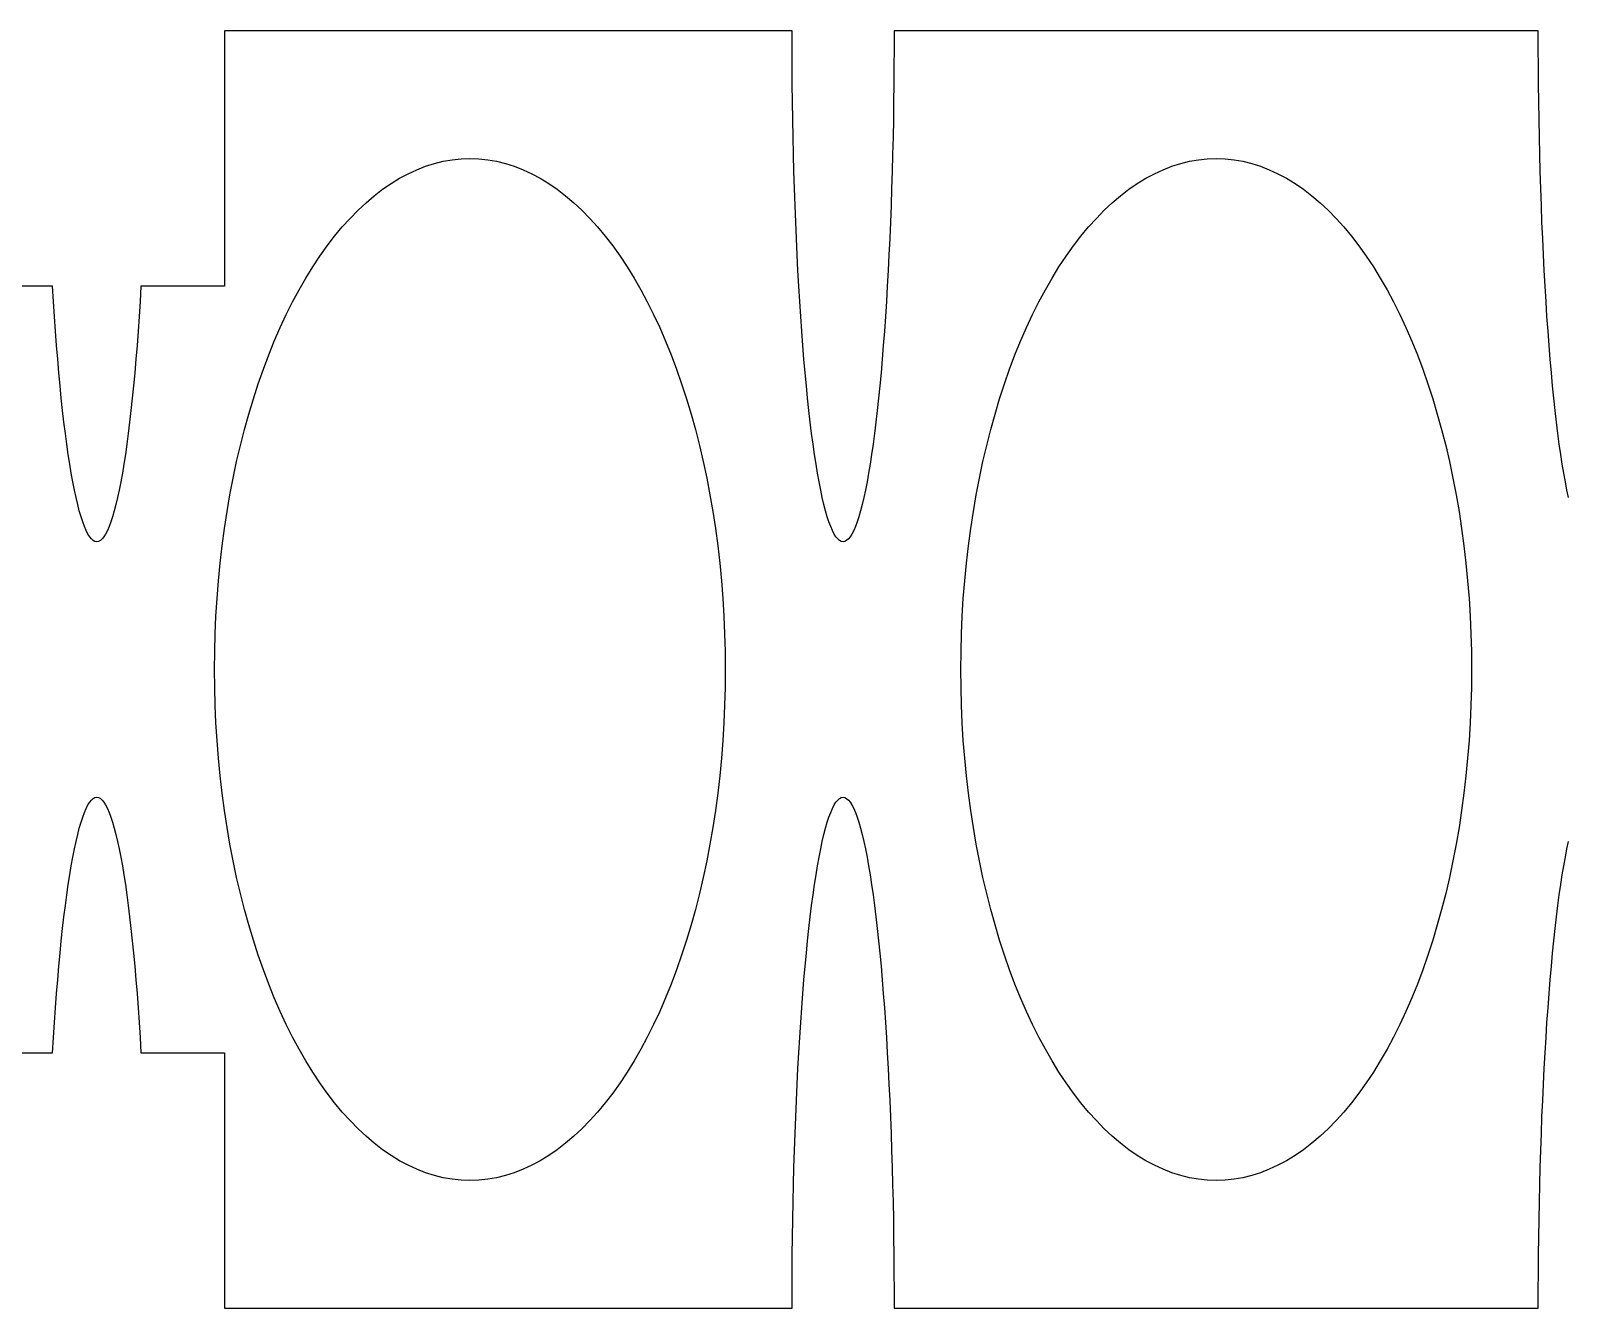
# Model space of a CAD drawing. Header units: metres. Extents: x -317 to 317, y -178 to -110.
# Drawn here: x -229.65 to -190.51, y -142.5 to -110 of the extents above; entities that cross this region are included whole.
import ezdxf

# ---------------------------------------------------------------- set-up
doc = ezdxf.new("R2010")
doc.units = ezdxf.units.M

msp = doc.modelspace()

# ---------------------------------------------------------------- linework, layer by layer
for p, q in [((-210.267, -110), (-224.714, -110)), ((-224.714, -110), (-224.714, -116.5)), ((-210.267, -110.454), (-210.267, -110)), ((-207.667, -110), (-207.668, -110.454)), ((-191.27, -110), (-207.667, -110)), ((-191.27, -110.454), (-191.27, -110)), ((-210.264, -110.907), (-210.267, -110.454)), ((-207.668, -110.454), (-207.671, -110.907)), ((-191.267, -110.907), (-191.27, -110.454)), ((-210.26, -111.359), (-210.264, -110.907)), ((-207.671, -110.907), (-207.674, -111.359)), ((-191.263, -111.359), (-191.267, -110.907)), ((-210.255, -111.809), (-210.26, -111.359)), ((-207.674, -111.359), (-207.68, -111.809)), ((-191.258, -111.809), (-191.263, -111.359)), ((-210.248, -112.257), (-210.255, -111.809)), ((-207.68, -111.809), (-207.687, -112.257)), ((-191.251, -112.257), (-191.258, -111.809)), ((-210.239, -112.703), (-210.248, -112.257)), ((-207.687, -112.257), (-207.696, -112.703)), ((-191.242, -112.703), (-191.251, -112.257)), ((-210.229, -113.145), (-210.239, -112.703)), ((-207.696, -112.703), (-207.706, -113.145)), ((-191.232, -113.145), (-191.242, -112.703)), ((-219.817, -113.534), (-219.595, -113.447)), ((-219.595, -113.447), (-219.37, -113.377)), ((-219.37, -113.377), (-219.145, -113.321)), ((-219.145, -113.321), (-218.919, -113.282)), ((-218.919, -113.282), (-218.693, -113.258)), ((-218.693, -113.258), (-218.466, -113.25)), ((-218.466, -113.25), (-218.239, -113.258)), ((-218.239, -113.258), (-218.012, -113.282)), ((-218.012, -113.282), (-217.786, -113.321)), ((-217.786, -113.321), (-217.561, -113.377)), ((-217.561, -113.377), (-217.337, -113.447)), ((-217.337, -113.447), (-217.114, -113.534)), ((-210.217, -113.583), (-210.229, -113.145)), ((-207.706, -113.145), (-207.718, -113.583)), ((-200.82, -113.534), (-200.598, -113.447)), ((-200.598, -113.447), (-200.373, -113.377)), ((-200.373, -113.377), (-200.148, -113.321)), ((-200.148, -113.321), (-199.922, -113.282)), ((-199.922, -113.282), (-199.696, -113.258)), ((-199.696, -113.258), (-199.469, -113.25)), ((-199.469, -113.25), (-199.242, -113.258)), ((-199.242, -113.258), (-199.015, -113.282)), ((-199.015, -113.282), (-198.789, -113.321)), ((-198.789, -113.321), (-198.564, -113.377)), ((-198.564, -113.377), (-198.34, -113.447)), ((-198.34, -113.447), (-198.117, -113.534)), ((-191.22, -113.583), (-191.232, -113.145)), ((-220.689, -114.034), (-220.474, -113.886)), ((-220.474, -113.886), (-220.258, -113.754)), ((-220.258, -113.754), (-220.038, -113.636)), ((-220.038, -113.636), (-219.817, -113.534)), ((-217.114, -113.534), (-216.893, -113.636)), ((-216.893, -113.636), (-216.674, -113.754)), ((-216.674, -113.754), (-216.457, -113.886)), ((-216.457, -113.886), (-216.243, -114.034)), ((-210.204, -114.017), (-210.217, -113.583)), ((-207.718, -113.583), (-207.731, -114.017)), ((-201.692, -114.034), (-201.477, -113.886)), ((-201.477, -113.886), (-201.26, -113.754)), ((-201.26, -113.754), (-201.041, -113.636)), ((-201.041, -113.636), (-200.82, -113.534)), ((-198.117, -113.534), (-197.896, -113.636)), ((-197.896, -113.636), (-197.677, -113.754)), ((-197.677, -113.754), (-197.46, -113.886)), ((-197.46, -113.886), (-197.246, -114.034)), ((-191.207, -114.017), (-191.22, -113.583)), ((-221.11, -114.374), (-220.901, -114.197)), ((-220.901, -114.197), (-220.689, -114.034)), ((-216.243, -114.034), (-216.031, -114.197)), ((-216.031, -114.197), (-215.822, -114.374)), ((-210.189, -114.446), (-210.204, -114.017)), ((-207.731, -114.017), (-207.746, -114.446)), ((-202.113, -114.374), (-201.904, -114.197)), ((-201.904, -114.197), (-201.692, -114.034)), ((-197.246, -114.034), (-197.034, -114.197)), ((-197.034, -114.197), (-196.825, -114.374)), ((-191.192, -114.446), (-191.207, -114.017)), ((-221.517, -114.772), (-221.315, -114.566)), ((-221.315, -114.566), (-221.11, -114.374)), ((-215.822, -114.374), (-215.616, -114.566)), ((-215.616, -114.566), (-215.414, -114.772)), ((-210.173, -114.87), (-210.189, -114.446)), ((-207.746, -114.446), (-207.762, -114.87)), ((-202.52, -114.772), (-202.318, -114.566)), ((-202.318, -114.566), (-202.113, -114.374)), ((-196.825, -114.374), (-196.619, -114.566)), ((-196.619, -114.566), (-196.417, -114.772)), ((-191.176, -114.87), (-191.192, -114.446)), ((-221.91, -115.225), (-221.716, -114.992)), ((-221.716, -114.992), (-221.517, -114.772)), ((-215.414, -114.772), (-215.216, -114.992)), ((-215.216, -114.992), (-215.021, -115.225)), ((-210.155, -115.288), (-210.173, -114.87)), ((-207.762, -114.87), (-207.78, -115.288)), ((-202.913, -115.225), (-202.719, -114.992)), ((-202.719, -114.992), (-202.52, -114.772)), ((-196.417, -114.772), (-196.219, -114.992)), ((-196.219, -114.992), (-196.024, -115.225)), ((-191.158, -115.288), (-191.176, -114.87)), ((-222.101, -115.473), (-221.91, -115.225)), ((-215.021, -115.225), (-214.831, -115.473)), ((-210.136, -115.699), (-210.155, -115.288)), ((-207.78, -115.288), (-207.799, -115.699)), ((-203.104, -115.473), (-202.913, -115.225)), ((-196.024, -115.225), (-195.834, -115.473)), ((-191.139, -115.699), (-191.158, -115.288)), ((-222.468, -116.006), (-222.286, -115.733)), ((-222.286, -115.733), (-222.101, -115.473)), ((-214.831, -115.473), (-214.645, -115.733)), ((-214.645, -115.733), (-214.464, -116.006)), ((-210.115, -116.103), (-210.136, -115.699)), ((-207.799, -115.699), (-207.82, -116.103)), ((-203.471, -116.006), (-203.289, -115.733)), ((-203.289, -115.733), (-203.104, -115.473)), ((-195.834, -115.473), (-195.648, -115.733)), ((-195.648, -115.733), (-195.467, -116.006)), ((-191.118, -116.103), (-191.139, -115.699)), ((-222.644, -116.291), (-222.468, -116.006)), ((-214.464, -116.006), (-214.288, -116.291)), ((-210.093, -116.5), (-210.115, -116.103)), ((-207.82, -116.103), (-207.842, -116.5)), ((-203.647, -116.291), (-203.471, -116.006)), ((-195.467, -116.006), (-195.291, -116.291)), ((-191.096, -116.5), (-191.118, -116.103)), ((-229.09, -116.5), (-231.214, -116.5)), ((-229.067, -116.889), (-229.09, -116.5)), ((-229.09, -116.5), (-229.09, -116.5)), ((-226.839, -116.5), (-226.862, -116.889)), ((-224.714, -116.5), (-226.839, -116.5)), ((-226.839, -116.5), (-226.839, -116.5)), ((-222.981, -116.899), (-222.815, -116.589)), ((-222.815, -116.589), (-222.644, -116.291)), ((-214.288, -116.291), (-214.117, -116.589)), ((-214.117, -116.589), (-213.951, -116.899)), ((-210.07, -116.889), (-210.093, -116.5)), ((-207.842, -116.5), (-207.865, -116.889)), ((-203.984, -116.899), (-203.818, -116.589)), ((-203.818, -116.589), (-203.647, -116.291)), ((-195.291, -116.291), (-195.119, -116.589)), ((-195.119, -116.589), (-194.954, -116.899)), ((-191.073, -116.889), (-191.096, -116.5)), ((-229.042, -117.27), (-229.067, -116.889)), ((-226.862, -116.889), (-226.887, -117.27)), ((-223.142, -117.219), (-222.981, -116.899)), ((-213.951, -116.899), (-213.79, -117.219)), ((-210.045, -117.27), (-210.07, -116.889)), ((-207.865, -116.889), (-207.89, -117.27)), ((-204.145, -117.219), (-203.984, -116.899)), ((-194.954, -116.899), (-194.793, -117.219)), ((-191.048, -117.27), (-191.073, -116.889)), ((-229.016, -117.641), (-229.042, -117.27)), ((-226.887, -117.27), (-226.913, -117.641)), ((-223.296, -117.551), (-223.142, -117.219)), ((-213.79, -117.219), (-213.635, -117.551)), ((-210.019, -117.641), (-210.045, -117.27)), ((-207.89, -117.27), (-207.916, -117.641)), ((-204.299, -117.551), (-204.145, -117.219)), ((-194.793, -117.219), (-194.638, -117.551)), ((-191.022, -117.641), (-191.048, -117.27)), ((-228.989, -118.004), (-229.016, -117.641)), ((-226.913, -117.641), (-226.94, -118.004)), ((-223.445, -117.894), (-223.296, -117.551)), ((-213.635, -117.551), (-213.487, -117.894)), ((-209.992, -118.004), (-210.019, -117.641)), ((-207.916, -117.641), (-207.943, -118.004)), ((-204.448, -117.894), (-204.299, -117.551)), ((-194.638, -117.551), (-194.49, -117.894)), ((-190.995, -118.004), (-191.022, -117.641)), ((-228.96, -118.356), (-228.989, -118.004)), ((-226.94, -118.004), (-226.969, -118.356)), ((-223.588, -118.246), (-223.445, -117.894)), ((-213.487, -117.894), (-213.344, -118.246)), ((-209.963, -118.356), (-209.992, -118.004)), ((-207.943, -118.004), (-207.971, -118.356)), ((-204.591, -118.246), (-204.448, -117.894)), ((-194.49, -117.894), (-194.347, -118.246)), ((-190.966, -118.356), (-190.995, -118.004)), ((-228.93, -118.699), (-228.96, -118.356)), ((-226.969, -118.356), (-226.998, -118.699)), ((-223.724, -118.609), (-223.588, -118.246)), ((-213.344, -118.246), (-213.207, -118.609)), ((-209.933, -118.699), (-209.963, -118.356)), ((-207.971, -118.356), (-208.001, -118.699)), ((-204.727, -118.609), (-204.591, -118.246)), ((-194.347, -118.246), (-194.21, -118.609)), ((-190.936, -118.699), (-190.966, -118.356)), ((-228.9, -119.031), (-228.93, -118.699)), ((-226.998, -118.699), (-227.029, -119.031)), ((-223.978, -119.361), (-223.855, -118.98)), ((-223.855, -118.98), (-223.724, -118.609)), ((-213.207, -118.609), (-213.077, -118.98)), ((-213.077, -118.98), (-212.954, -119.361)), ((-209.902, -119.031), (-209.933, -118.699)), ((-208.001, -118.699), (-208.032, -119.031)), ((-204.981, -119.361), (-204.858, -118.98)), ((-204.858, -118.98), (-204.727, -118.609)), ((-194.21, -118.609), (-194.08, -118.98)), ((-194.08, -118.98), (-193.957, -119.361)), ((-190.905, -119.031), (-190.936, -118.699)), ((-228.867, -119.351), (-228.9, -119.031)), ((-228.834, -119.661), (-228.867, -119.351)), ((-227.061, -119.351), (-227.095, -119.661)), ((-227.029, -119.031), (-227.061, -119.351)), ((-224.095, -119.75), (-223.978, -119.361)), ((-212.954, -119.361), (-212.837, -119.75)), ((-209.87, -119.351), (-209.902, -119.031)), ((-209.837, -119.661), (-209.87, -119.351)), ((-208.064, -119.351), (-208.097, -119.661)), ((-208.032, -119.031), (-208.064, -119.351)), ((-205.098, -119.75), (-204.981, -119.361)), ((-193.957, -119.361), (-193.84, -119.75)), ((-190.873, -119.351), (-190.905, -119.031)), ((-190.84, -119.661), (-190.873, -119.351)), ((-228.8, -119.959), (-228.834, -119.661)), ((-227.095, -119.661), (-227.129, -119.959)), ((-224.205, -120.147), (-224.095, -119.75)), ((-212.837, -119.75), (-212.727, -120.147)), ((-209.803, -119.959), (-209.837, -119.661)), ((-208.097, -119.661), (-208.132, -119.959)), ((-205.208, -120.147), (-205.098, -119.75)), ((-193.84, -119.75), (-193.73, -120.147)), ((-190.806, -119.959), (-190.84, -119.661)), ((-228.765, -120.244), (-228.8, -119.959)), ((-227.129, -119.959), (-227.164, -120.244)), ((-224.308, -120.551), (-224.205, -120.147)), ((-212.727, -120.147), (-212.624, -120.551)), ((-209.768, -120.244), (-209.803, -119.959)), ((-208.132, -119.959), (-208.167, -120.244)), ((-205.311, -120.551), (-205.208, -120.147)), ((-193.73, -120.147), (-193.627, -120.551)), ((-190.771, -120.244), (-190.806, -119.959)), ((-228.729, -120.517), (-228.765, -120.244)), ((-228.691, -120.777), (-228.729, -120.517)), ((-227.2, -120.517), (-227.237, -120.777)), ((-227.164, -120.244), (-227.2, -120.517)), ((-209.731, -120.517), (-209.768, -120.244)), ((-209.694, -120.777), (-209.731, -120.517)), ((-208.203, -120.517), (-208.24, -120.777)), ((-208.167, -120.244), (-208.203, -120.517)), ((-190.734, -120.517), (-190.771, -120.244)), ((-190.697, -120.777), (-190.734, -120.517)), ((-228.653, -121.025), (-228.691, -120.777)), ((-227.237, -120.777), (-227.275, -121.025)), ((-224.404, -120.962), (-224.308, -120.551)), ((-212.624, -120.551), (-212.528, -120.962)), ((-209.656, -121.025), (-209.694, -120.777)), ((-208.24, -120.777), (-208.278, -121.025)), ((-205.407, -120.962), (-205.311, -120.551)), ((-193.627, -120.551), (-193.531, -120.962)), ((-190.659, -121.025), (-190.697, -120.777)), ((-228.614, -121.258), (-228.653, -121.025)), ((-228.575, -121.478), (-228.614, -121.258)), ((-227.314, -121.258), (-227.354, -121.478)), ((-227.275, -121.025), (-227.314, -121.258)), ((-224.493, -121.38), (-224.404, -120.962)), ((-212.528, -120.962), (-212.439, -121.38)), ((-209.617, -121.258), (-209.656, -121.025)), ((-209.578, -121.478), (-209.617, -121.258)), ((-208.317, -121.258), (-208.357, -121.478)), ((-208.278, -121.025), (-208.317, -121.258)), ((-205.496, -121.38), (-205.407, -120.962)), ((-193.531, -120.962), (-193.442, -121.38)), ((-190.62, -121.258), (-190.659, -121.025)), ((-190.581, -121.478), (-190.62, -121.258)), ((-228.534, -121.684), (-228.575, -121.478)), ((-228.493, -121.876), (-228.534, -121.684)), ((-227.395, -121.684), (-227.436, -121.876)), ((-227.354, -121.478), (-227.395, -121.684)), ((-224.574, -121.804), (-224.493, -121.38)), ((-212.439, -121.38), (-212.358, -121.804)), ((-209.537, -121.684), (-209.578, -121.478)), ((-209.496, -121.876), (-209.537, -121.684)), ((-208.397, -121.684), (-208.439, -121.876)), ((-208.357, -121.478), (-208.397, -121.684)), ((-205.577, -121.804), (-205.496, -121.38)), ((-193.442, -121.38), (-193.361, -121.804)), ((-190.54, -121.684), (-190.581, -121.478)), ((-190.499, -121.876), (-190.54, -121.684)), ((-228.451, -122.053), (-228.493, -121.876)), ((-228.409, -122.216), (-228.451, -122.053)), ((-227.477, -122.053), (-227.52, -122.216)), ((-227.436, -121.876), (-227.477, -122.053)), ((-224.648, -122.233), (-224.574, -121.804)), ((-212.358, -121.804), (-212.284, -122.233)), ((-209.454, -122.053), (-209.496, -121.876)), ((-209.412, -122.216), (-209.454, -122.053)), ((-208.48, -122.053), (-208.523, -122.216)), ((-208.439, -121.876), (-208.48, -122.053)), ((-205.651, -122.233), (-205.577, -121.804)), ((-193.361, -121.804), (-193.287, -122.233)), ((-228.366, -122.364), (-228.409, -122.216)), ((-228.323, -122.496), (-228.366, -122.364)), ((-228.279, -122.614), (-228.323, -122.496)), ((-227.606, -122.496), (-227.65, -122.614)), ((-227.563, -122.364), (-227.606, -122.496)), ((-227.52, -122.216), (-227.563, -122.364)), ((-224.714, -122.667), (-224.648, -122.233)), ((-212.284, -122.233), (-212.218, -122.667)), ((-209.369, -122.364), (-209.412, -122.216)), ((-209.326, -122.496), (-209.369, -122.364)), ((-209.282, -122.614), (-209.326, -122.496)), ((-208.609, -122.496), (-208.653, -122.614)), ((-208.566, -122.364), (-208.609, -122.496)), ((-208.523, -122.216), (-208.566, -122.364)), ((-205.717, -122.667), (-205.651, -122.233)), ((-193.287, -122.233), (-193.221, -122.667)), ((-228.235, -122.716), (-228.279, -122.614)), ((-228.19, -122.803), (-228.235, -122.716)), ((-228.145, -122.873), (-228.19, -122.803)), ((-228.1, -122.929), (-228.145, -122.873)), ((-227.783, -122.873), (-227.829, -122.929)), ((-227.739, -122.803), (-227.783, -122.873)), ((-227.694, -122.716), (-227.739, -122.803)), ((-227.65, -122.614), (-227.694, -122.716)), ((-224.773, -123.105), (-224.714, -122.667)), ((-212.218, -122.667), (-212.159, -123.105)), ((-209.238, -122.716), (-209.282, -122.614)), ((-209.193, -122.803), (-209.238, -122.716)), ((-209.148, -122.873), (-209.193, -122.803)), ((-209.103, -122.929), (-209.148, -122.873)), ((-208.786, -122.873), (-208.831, -122.929)), ((-208.742, -122.803), (-208.786, -122.873)), ((-208.697, -122.716), (-208.742, -122.803)), ((-208.653, -122.614), (-208.697, -122.716)), ((-205.776, -123.105), (-205.717, -122.667)), ((-193.221, -122.667), (-193.162, -123.105)), ((-228.055, -122.968), (-228.1, -122.929)), ((-228.01, -122.992), (-228.055, -122.968)), ((-227.964, -123), (-228.01, -122.992)), ((-227.919, -122.992), (-227.964, -123)), ((-227.874, -122.968), (-227.919, -122.992)), ((-227.829, -122.929), (-227.874, -122.968)), ((-224.824, -123.547), (-224.773, -123.105)), ((-212.159, -123.105), (-212.108, -123.547)), ((-209.058, -122.968), (-209.103, -122.929)), ((-209.013, -122.992), (-209.058, -122.968)), ((-208.967, -123), (-209.013, -122.992)), ((-208.922, -122.992), (-208.967, -123)), ((-208.877, -122.968), (-208.922, -122.992)), ((-208.831, -122.929), (-208.877, -122.968)), ((-205.827, -123.547), (-205.776, -123.105)), ((-193.162, -123.105), (-193.111, -123.547)), ((-224.867, -123.993), (-224.824, -123.547)), ((-212.108, -123.547), (-212.065, -123.993)), ((-205.87, -123.993), (-205.827, -123.547)), ((-193.111, -123.547), (-193.068, -123.993)), ((-224.903, -124.441), (-224.867, -123.993)), ((-212.065, -123.993), (-212.029, -124.441)), ((-205.906, -124.441), (-205.87, -123.993)), ((-193.068, -123.993), (-193.032, -124.441)), ((-224.93, -124.891), (-224.903, -124.441)), ((-212.029, -124.441), (-212.001, -124.891)), ((-205.933, -124.891), (-205.906, -124.441)), ((-193.032, -124.441), (-193.004, -124.891)), ((-224.95, -125.343), (-224.93, -124.891)), ((-212.001, -124.891), (-211.982, -125.343)), ((-205.953, -125.343), (-205.933, -124.891)), ((-193.004, -124.891), (-192.985, -125.343)), ((-224.962, -125.796), (-224.95, -125.343)), ((-211.982, -125.343), (-211.97, -125.796)), ((-205.965, -125.796), (-205.953, -125.343)), ((-192.985, -125.343), (-192.973, -125.796)), ((-224.966, -126.25), (-224.962, -125.796)), ((-211.97, -125.796), (-211.966, -126.25)), ((-205.969, -126.25), (-205.965, -125.796)), ((-192.973, -125.796), (-192.969, -126.25)), ((-224.962, -126.704), (-224.966, -126.25)), ((-211.966, -126.25), (-211.97, -126.704)), ((-205.965, -126.704), (-205.969, -126.25)), ((-192.969, -126.25), (-192.973, -126.704)), ((-224.95, -127.157), (-224.962, -126.704)), ((-211.97, -126.704), (-211.982, -127.157)), ((-205.953, -127.157), (-205.965, -126.704)), ((-192.973, -126.704), (-192.985, -127.157)), ((-224.93, -127.609), (-224.95, -127.157)), ((-211.982, -127.157), (-212.001, -127.609)), ((-205.933, -127.609), (-205.953, -127.157)), ((-192.985, -127.157), (-193.004, -127.609)), ((-224.903, -128.059), (-224.93, -127.609)), ((-212.001, -127.609), (-212.029, -128.059)), ((-205.906, -128.059), (-205.933, -127.609)), ((-193.004, -127.609), (-193.032, -128.059)), ((-224.867, -128.507), (-224.903, -128.059)), ((-212.029, -128.059), (-212.065, -128.507)), ((-205.87, -128.507), (-205.906, -128.059)), ((-193.032, -128.059), (-193.068, -128.507)), ((-224.824, -128.953), (-224.867, -128.507)), ((-212.065, -128.507), (-212.108, -128.953)), ((-205.827, -128.953), (-205.87, -128.507)), ((-193.068, -128.507), (-193.111, -128.953)), ((-224.773, -129.395), (-224.824, -128.953)), ((-212.108, -128.953), (-212.159, -129.395)), ((-205.776, -129.395), (-205.827, -128.953)), ((-193.111, -128.953), (-193.162, -129.395)), ((-228.1, -129.571), (-228.055, -129.532)), ((-228.055, -129.532), (-228.01, -129.508)), ((-228.01, -129.508), (-227.964, -129.5)), ((-227.964, -129.5), (-227.919, -129.508)), ((-227.919, -129.508), (-227.874, -129.532)), ((-227.874, -129.532), (-227.829, -129.571)), ((-224.714, -129.833), (-224.773, -129.395)), ((-212.159, -129.395), (-212.218, -129.833)), ((-209.103, -129.571), (-209.058, -129.532)), ((-209.058, -129.532), (-209.013, -129.508)), ((-209.013, -129.508), (-208.967, -129.5)), ((-208.967, -129.5), (-208.922, -129.508)), ((-208.922, -129.508), (-208.877, -129.532)), ((-208.877, -129.532), (-208.831, -129.571)), ((-205.717, -129.833), (-205.776, -129.395)), ((-193.162, -129.395), (-193.221, -129.833)), ((-228.323, -130.004), (-228.279, -129.886)), ((-228.279, -129.886), (-228.235, -129.784)), ((-228.235, -129.784), (-228.19, -129.697)), ((-228.19, -129.697), (-228.145, -129.627)), ((-228.145, -129.627), (-228.1, -129.571)), ((-227.829, -129.571), (-227.783, -129.627)), ((-227.783, -129.627), (-227.739, -129.697)), ((-227.739, -129.697), (-227.694, -129.784)), ((-227.694, -129.784), (-227.65, -129.886)), ((-227.65, -129.886), (-227.606, -130.004)), ((-224.648, -130.267), (-224.714, -129.833)), ((-212.218, -129.833), (-212.284, -130.267)), ((-209.326, -130.004), (-209.282, -129.886)), ((-209.282, -129.886), (-209.238, -129.784)), ((-209.238, -129.784), (-209.193, -129.697)), ((-209.193, -129.697), (-209.148, -129.627)), ((-209.148, -129.627), (-209.103, -129.571)), ((-208.831, -129.571), (-208.786, -129.627)), ((-208.786, -129.627), (-208.742, -129.697)), ((-208.742, -129.697), (-208.697, -129.784)), ((-208.697, -129.784), (-208.653, -129.886)), ((-208.653, -129.886), (-208.609, -130.004)), ((-205.651, -130.267), (-205.717, -129.833)), ((-193.221, -129.833), (-193.287, -130.267)), ((-228.451, -130.447), (-228.409, -130.284)), ((-228.409, -130.284), (-228.366, -130.136)), ((-228.366, -130.136), (-228.323, -130.004)), ((-227.606, -130.004), (-227.563, -130.136)), ((-227.563, -130.136), (-227.52, -130.284)), ((-227.52, -130.284), (-227.477, -130.447)), ((-224.574, -130.696), (-224.648, -130.267)), ((-212.284, -130.267), (-212.358, -130.696)), ((-209.454, -130.447), (-209.412, -130.284)), ((-209.412, -130.284), (-209.369, -130.136)), ((-209.369, -130.136), (-209.326, -130.004)), ((-208.609, -130.004), (-208.566, -130.136)), ((-208.566, -130.136), (-208.523, -130.284)), ((-208.523, -130.284), (-208.48, -130.447)), ((-205.577, -130.696), (-205.651, -130.267)), ((-193.287, -130.267), (-193.361, -130.696)), ((-228.534, -130.816), (-228.493, -130.624)), ((-228.493, -130.624), (-228.451, -130.447)), ((-227.477, -130.447), (-227.436, -130.624)), ((-227.436, -130.624), (-227.395, -130.816)), ((-224.493, -131.12), (-224.574, -130.696)), ((-212.358, -130.696), (-212.439, -131.12)), ((-209.537, -130.816), (-209.496, -130.624)), ((-209.496, -130.624), (-209.454, -130.447)), ((-208.48, -130.447), (-208.439, -130.624)), ((-208.439, -130.624), (-208.397, -130.816)), ((-205.496, -131.12), (-205.577, -130.696)), ((-193.361, -130.696), (-193.442, -131.12)), ((-190.54, -130.816), (-190.499, -130.624)), ((-228.614, -131.242), (-228.575, -131.022)), ((-228.575, -131.022), (-228.534, -130.816)), ((-227.395, -130.816), (-227.354, -131.022)), ((-227.354, -131.022), (-227.314, -131.242)), ((-209.617, -131.242), (-209.578, -131.022)), ((-209.578, -131.022), (-209.537, -130.816)), ((-208.397, -130.816), (-208.357, -131.022)), ((-208.357, -131.022), (-208.317, -131.242)), ((-190.62, -131.242), (-190.581, -131.022)), ((-190.581, -131.022), (-190.54, -130.816)), ((-228.691, -131.723), (-228.653, -131.475)), ((-228.653, -131.475), (-228.614, -131.242)), ((-227.314, -131.242), (-227.275, -131.475)), ((-227.275, -131.475), (-227.237, -131.723)), ((-224.404, -131.538), (-224.493, -131.12)), ((-212.439, -131.12), (-212.528, -131.538)), ((-209.694, -131.723), (-209.656, -131.475)), ((-209.656, -131.475), (-209.617, -131.242)), ((-208.317, -131.242), (-208.278, -131.475)), ((-208.278, -131.475), (-208.24, -131.723)), ((-205.407, -131.538), (-205.496, -131.12)), ((-193.442, -131.12), (-193.531, -131.538)), ((-190.697, -131.723), (-190.659, -131.475)), ((-190.659, -131.475), (-190.62, -131.242)), ((-228.729, -131.983), (-228.691, -131.723)), ((-227.237, -131.723), (-227.2, -131.983)), ((-224.308, -131.949), (-224.404, -131.538)), ((-212.528, -131.538), (-212.624, -131.949)), ((-209.731, -131.983), (-209.694, -131.723)), ((-208.24, -131.723), (-208.203, -131.983)), ((-205.311, -131.949), (-205.407, -131.538)), ((-193.531, -131.538), (-193.627, -131.949)), ((-190.734, -131.983), (-190.697, -131.723)), ((-228.8, -132.541), (-228.765, -132.256)), ((-228.765, -132.256), (-228.729, -131.983)), ((-227.2, -131.983), (-227.164, -132.256)), ((-227.164, -132.256), (-227.129, -132.541)), ((-224.205, -132.353), (-224.308, -131.949)), ((-212.624, -131.949), (-212.727, -132.353)), ((-209.803, -132.541), (-209.768, -132.256)), ((-209.768, -132.256), (-209.731, -131.983)), ((-208.203, -131.983), (-208.167, -132.256)), ((-208.167, -132.256), (-208.132, -132.541)), ((-205.208, -132.353), (-205.311, -131.949)), ((-193.627, -131.949), (-193.73, -132.353)), ((-190.806, -132.541), (-190.771, -132.256)), ((-190.771, -132.256), (-190.734, -131.983)), ((-228.834, -132.839), (-228.8, -132.541)), ((-227.129, -132.541), (-227.095, -132.839)), ((-224.095, -132.75), (-224.205, -132.353)), ((-212.727, -132.353), (-212.837, -132.75)), ((-209.837, -132.839), (-209.803, -132.541)), ((-208.132, -132.541), (-208.097, -132.839)), ((-205.098, -132.75), (-205.208, -132.353)), ((-193.73, -132.353), (-193.84, -132.75)), ((-190.84, -132.839), (-190.806, -132.541)), ((-228.867, -133.149), (-228.834, -132.839)), ((-227.095, -132.839), (-227.061, -133.149)), ((-223.978, -133.139), (-224.095, -132.75)), ((-212.837, -132.75), (-212.954, -133.139)), ((-209.87, -133.149), (-209.837, -132.839)), ((-208.097, -132.839), (-208.064, -133.149)), ((-204.981, -133.139), (-205.098, -132.75)), ((-193.84, -132.75), (-193.957, -133.139)), ((-190.873, -133.149), (-190.84, -132.839)), ((-228.9, -133.469), (-228.867, -133.149)), ((-227.061, -133.149), (-227.029, -133.469)), ((-223.855, -133.52), (-223.978, -133.139)), ((-212.954, -133.139), (-213.077, -133.52)), ((-209.902, -133.469), (-209.87, -133.149)), ((-208.064, -133.149), (-208.032, -133.469)), ((-204.858, -133.52), (-204.981, -133.139)), ((-193.957, -133.139), (-194.08, -133.52)), ((-190.905, -133.469), (-190.873, -133.149)), ((-228.96, -134.144), (-228.93, -133.801)), ((-228.93, -133.801), (-228.9, -133.469)), ((-227.029, -133.469), (-226.998, -133.801)), ((-226.998, -133.801), (-226.969, -134.144)), ((-223.724, -133.891), (-223.855, -133.52)), ((-213.077, -133.52), (-213.207, -133.891)), ((-209.963, -134.144), (-209.933, -133.801)), ((-209.933, -133.801), (-209.902, -133.469)), ((-208.032, -133.469), (-208.001, -133.801)), ((-208.001, -133.801), (-207.971, -134.144)), ((-204.727, -133.891), (-204.858, -133.52)), ((-194.08, -133.52), (-194.21, -133.891)), ((-190.966, -134.144), (-190.936, -133.801)), ((-190.936, -133.801), (-190.905, -133.469)), ((-228.989, -134.496), (-228.96, -134.144)), ((-226.969, -134.144), (-226.94, -134.496)), ((-223.588, -134.254), (-223.724, -133.891)), ((-213.207, -133.891), (-213.344, -134.254)), ((-209.992, -134.496), (-209.963, -134.144)), ((-207.971, -134.144), (-207.943, -134.496)), ((-204.591, -134.254), (-204.727, -133.891)), ((-194.21, -133.891), (-194.347, -134.254)), ((-190.995, -134.496), (-190.966, -134.144)), ((-229.016, -134.859), (-228.989, -134.496)), ((-226.94, -134.496), (-226.913, -134.859)), ((-223.445, -134.606), (-223.588, -134.254)), ((-223.296, -134.949), (-223.445, -134.606)), ((-213.487, -134.606), (-213.635, -134.949)), ((-213.344, -134.254), (-213.487, -134.606)), ((-210.019, -134.859), (-209.992, -134.496)), ((-207.943, -134.496), (-207.916, -134.859)), ((-204.448, -134.606), (-204.591, -134.254)), ((-204.299, -134.949), (-204.448, -134.606)), ((-194.49, -134.606), (-194.638, -134.949)), ((-194.347, -134.254), (-194.49, -134.606)), ((-191.022, -134.859), (-190.995, -134.496)), ((-229.042, -135.23), (-229.016, -134.859)), ((-226.913, -134.859), (-226.887, -135.23)), ((-223.142, -135.281), (-223.296, -134.949)), ((-213.635, -134.949), (-213.79, -135.281)), ((-210.045, -135.23), (-210.019, -134.859)), ((-207.916, -134.859), (-207.89, -135.23)), ((-204.145, -135.281), (-204.299, -134.949)), ((-194.638, -134.949), (-194.793, -135.281)), ((-191.048, -135.23), (-191.022, -134.859)), ((-229.067, -135.611), (-229.042, -135.23)), ((-226.887, -135.23), (-226.862, -135.611)), ((-222.981, -135.601), (-223.142, -135.281)), ((-213.79, -135.281), (-213.951, -135.601)), ((-210.07, -135.611), (-210.045, -135.23)), ((-207.89, -135.23), (-207.865, -135.611)), ((-203.984, -135.601), (-204.145, -135.281)), ((-194.793, -135.281), (-194.954, -135.601)), ((-191.073, -135.611), (-191.048, -135.23)), ((-229.09, -136), (-229.067, -135.611)), ((-226.862, -135.611), (-226.839, -136)), ((-222.815, -135.911), (-222.981, -135.601)), ((-213.951, -135.601), (-214.117, -135.911)), ((-210.093, -136), (-210.07, -135.611)), ((-207.865, -135.611), (-207.842, -136)), ((-203.818, -135.911), (-203.984, -135.601)), ((-194.954, -135.601), (-195.119, -135.911)), ((-191.096, -136), (-191.073, -135.611)), ((-231.214, -136), (-229.09, -136)), ((-229.09, -136), (-229.09, -136)), ((-226.839, -136), (-226.839, -136)), ((-226.839, -136), (-224.714, -136)), ((-224.714, -136), (-224.714, -142.5)), ((-222.644, -136.209), (-222.815, -135.911)), ((-214.117, -135.911), (-214.288, -136.209)), ((-210.115, -136.397), (-210.093, -136)), ((-207.842, -136), (-207.82, -136.397)), ((-203.647, -136.209), (-203.818, -135.911)), ((-195.119, -135.911), (-195.291, -136.209)), ((-191.118, -136.397), (-191.096, -136)), ((-222.468, -136.494), (-222.644, -136.209)), ((-222.286, -136.767), (-222.468, -136.494)), ((-214.464, -136.494), (-214.645, -136.767)), ((-214.288, -136.209), (-214.464, -136.494)), ((-210.136, -136.801), (-210.115, -136.397)), ((-207.82, -136.397), (-207.799, -136.801)), ((-203.471, -136.494), (-203.647, -136.209)), ((-203.289, -136.767), (-203.471, -136.494)), ((-195.467, -136.494), (-195.648, -136.767)), ((-195.291, -136.209), (-195.467, -136.494)), ((-191.139, -136.801), (-191.118, -136.397)), ((-222.101, -137.027), (-222.286, -136.767)), ((-214.645, -136.767), (-214.831, -137.027)), ((-210.155, -137.212), (-210.136, -136.801)), ((-207.799, -136.801), (-207.78, -137.212)), ((-203.104, -137.027), (-203.289, -136.767)), ((-195.648, -136.767), (-195.834, -137.027)), ((-191.158, -137.212), (-191.139, -136.801)), ((-221.91, -137.275), (-222.101, -137.027)), ((-221.716, -137.508), (-221.91, -137.275)), ((-215.021, -137.275), (-215.216, -137.508)), ((-214.831, -137.027), (-215.021, -137.275)), ((-210.173, -137.63), (-210.155, -137.212)), ((-207.78, -137.212), (-207.762, -137.63)), ((-202.913, -137.275), (-203.104, -137.027)), ((-202.719, -137.508), (-202.913, -137.275)), ((-196.024, -137.275), (-196.219, -137.508)), ((-195.834, -137.027), (-196.024, -137.275)), ((-191.176, -137.63), (-191.158, -137.212)), ((-221.517, -137.728), (-221.716, -137.508)), ((-221.315, -137.934), (-221.517, -137.728)), ((-215.414, -137.728), (-215.616, -137.934)), ((-215.216, -137.508), (-215.414, -137.728)), ((-210.189, -138.054), (-210.173, -137.63)), ((-207.762, -137.63), (-207.746, -138.054)), ((-202.52, -137.728), (-202.719, -137.508)), ((-202.318, -137.934), (-202.52, -137.728)), ((-196.417, -137.728), (-196.619, -137.934)), ((-196.219, -137.508), (-196.417, -137.728)), ((-191.192, -138.054), (-191.176, -137.63)), ((-221.11, -138.126), (-221.315, -137.934)), ((-220.901, -138.303), (-221.11, -138.126)), ((-215.822, -138.126), (-216.031, -138.303)), ((-215.616, -137.934), (-215.822, -138.126)), ((-210.204, -138.483), (-210.189, -138.054)), ((-207.746, -138.054), (-207.731, -138.483)), ((-202.113, -138.126), (-202.318, -137.934)), ((-201.904, -138.303), (-202.113, -138.126)), ((-196.825, -138.126), (-197.034, -138.303)), ((-196.619, -137.934), (-196.825, -138.126)), ((-191.207, -138.483), (-191.192, -138.054)), ((-220.689, -138.466), (-220.901, -138.303)), ((-220.474, -138.614), (-220.689, -138.466)), ((-216.243, -138.466), (-216.457, -138.614)), ((-216.031, -138.303), (-216.243, -138.466)), ((-210.217, -138.917), (-210.204, -138.483)), ((-207.731, -138.483), (-207.718, -138.917)), ((-201.692, -138.466), (-201.904, -138.303)), ((-201.477, -138.614), (-201.692, -138.466)), ((-197.246, -138.466), (-197.46, -138.614)), ((-197.034, -138.303), (-197.246, -138.466)), ((-191.22, -138.917), (-191.207, -138.483)), ((-220.258, -138.746), (-220.474, -138.614)), ((-220.038, -138.864), (-220.258, -138.746)), ((-219.817, -138.966), (-220.038, -138.864)), ((-216.893, -138.864), (-217.114, -138.966)), ((-216.674, -138.746), (-216.893, -138.864)), ((-216.457, -138.614), (-216.674, -138.746)), ((-210.229, -139.355), (-210.217, -138.917)), ((-207.718, -138.917), (-207.706, -139.355)), ((-201.26, -138.746), (-201.477, -138.614)), ((-201.041, -138.864), (-201.26, -138.746)), ((-200.82, -138.966), (-201.041, -138.864)), ((-197.896, -138.864), (-198.117, -138.966)), ((-197.677, -138.746), (-197.896, -138.864)), ((-197.46, -138.614), (-197.677, -138.746)), ((-191.232, -139.355), (-191.22, -138.917)), ((-219.595, -139.053), (-219.817, -138.966)), ((-219.37, -139.123), (-219.595, -139.053)), ((-219.145, -139.179), (-219.37, -139.123)), ((-218.919, -139.218), (-219.145, -139.179)), ((-218.693, -139.242), (-218.919, -139.218)), ((-218.466, -139.25), (-218.693, -139.242)), ((-218.239, -139.242), (-218.466, -139.25)), ((-218.012, -139.218), (-218.239, -139.242)), ((-217.786, -139.179), (-218.012, -139.218)), ((-217.561, -139.123), (-217.786, -139.179)), ((-217.337, -139.053), (-217.561, -139.123)), ((-217.114, -138.966), (-217.337, -139.053)), ((-200.598, -139.053), (-200.82, -138.966)), ((-200.373, -139.123), (-200.598, -139.053)), ((-200.148, -139.179), (-200.373, -139.123)), ((-199.922, -139.218), (-200.148, -139.179)), ((-199.696, -139.242), (-199.922, -139.218)), ((-199.469, -139.25), (-199.696, -139.242)), ((-199.242, -139.242), (-199.469, -139.25)), ((-199.015, -139.218), (-199.242, -139.242)), ((-198.789, -139.179), (-199.015, -139.218)), ((-198.564, -139.123), (-198.789, -139.179)), ((-198.34, -139.053), (-198.564, -139.123)), ((-198.117, -138.966), (-198.34, -139.053)), ((-210.239, -139.797), (-210.229, -139.355)), ((-207.706, -139.355), (-207.696, -139.797)), ((-191.242, -139.797), (-191.232, -139.355)), ((-210.248, -140.243), (-210.239, -139.797)), ((-207.696, -139.797), (-207.687, -140.243)), ((-191.251, -140.243), (-191.242, -139.797)), ((-210.255, -140.691), (-210.248, -140.243)), ((-207.687, -140.243), (-207.68, -140.691)), ((-191.258, -140.691), (-191.251, -140.243)), ((-210.26, -141.141), (-210.255, -140.691)), ((-207.68, -140.691), (-207.674, -141.141)), ((-191.263, -141.141), (-191.258, -140.691)), ((-210.264, -141.593), (-210.26, -141.141)), ((-207.674, -141.141), (-207.671, -141.593)), ((-191.267, -141.593), (-191.263, -141.141)), ((-210.267, -142.046), (-210.264, -141.593)), ((-207.671, -141.593), (-207.668, -142.046)), ((-191.27, -142.046), (-191.267, -141.593)), ((-210.267, -142.5), (-210.267, -142.046)), ((-207.668, -142.046), (-207.667, -142.5)), ((-191.27, -142.5), (-191.27, -142.046)), ((-224.714, -142.5), (-210.267, -142.5)), ((-207.667, -142.5), (-191.27, -142.5))]:
    msp.add_line(p, q)

doc.saveas('drawing.dxf')
